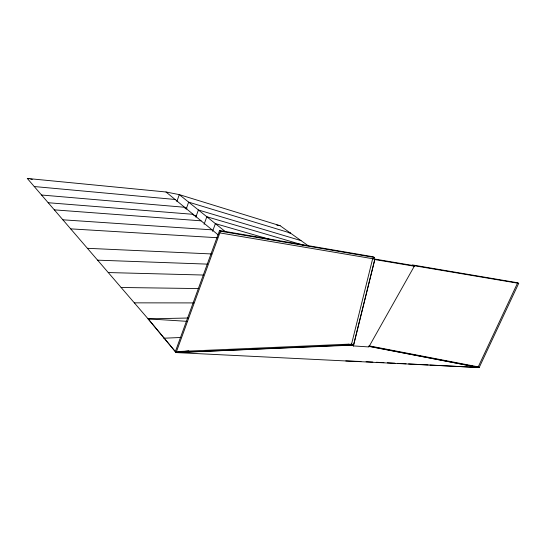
<?xml version="1.0" encoding="UTF-8"?>
<svg xmlns="http://www.w3.org/2000/svg" width="546" height="546" viewBox="0 0 546 546"><rect width="100%" height="100%" fill="white"/><g stroke="black" fill="none" stroke-linecap="round" stroke-linejoin="round"><path stroke-width="0.82" d="M308.244 245.755L280.091 225.696L179.286 194.622L165.998 191.987L27.3 178.46L148.096 318.857L176.119 352.566L479.176 367.54L518.7 283.354L517.676 282.767L412.271 264.919L414.305 266.202L368.843 346.942L353.358 345.905L351.501 344.383L372.775 258.231M188.172 318.025L148.096 318.857L176.119 352.566L349.269 344.935L352.47 345.147L351.187 344.048L353.398 345.911L374.781 259.555L373.771 258.893L374.372 257.466L373.368 256.811L219.56 230.494L175.334 351.651L348.341 344.171L351.501 344.383M353.358 345.905L374.781 259.555L414.305 266.202M176.884 201.515L179.286 194.622L225.416 231.695M186.172 209.159L188.636 202.136L290.37 233.019L288.704 232.719M195.85 217.131L198.396 209.978L301.037 240.622M204.095 224.31L206.818 216.742L304.511 245.475M212.592 231.32L215.383 223.628L269.888 239.407M352.429 345.147L176.119 352.566L220.461 231.217L219.56 230.494M369.485 345.925L478.235 366.871L517.676 282.767M176.119 352.566L188.773 350.832M163.807 338.22L180.835 337.489M134.33 302.853L193.878 302.914M121.11 287.489L198.348 288.561M108.258 272.556L203.576 275.041M345.789 360.947L360.961 361.472M97.597 260.162L207.364 264.121M87.401 248.307L211.63 253.951M366.066 361.732L372.863 362.08M376.269 362.257L383.92 362.646M387.326 362.824L394.976 363.22M397.529 363.349L406.04 363.786M408.585 363.916L417.096 364.353M418.796 364.441L428.153 364.919M429.852 365.008L479.176 367.54L478.235 366.871M70.673 228.863L217.731 237.749M148.096 318.857L187.162 321.348M62.879 219.813L212.053 229.846M54.32 209.862L201.078 220.823M48.178 202.723L193.161 214.319M41.551 195.018L184.582 207.268M34.255 186.541L175.095 199.467M219.84 232.91L518.7 283.354M220.461 231.217L374.372 257.466M193.694 215.499L196.191 215.957M27.3 178.46L28.972 178.767M30.644 179.081L32.316 179.395M184.507 207.835L187.025 208.306M276.74 225.075L280.091 225.696M368.741 346.355L479.176 367.54L368.441 346.116M165.998 191.987L218.257 234.951M348.341 344.171L349.269 344.935"/></g></svg>
